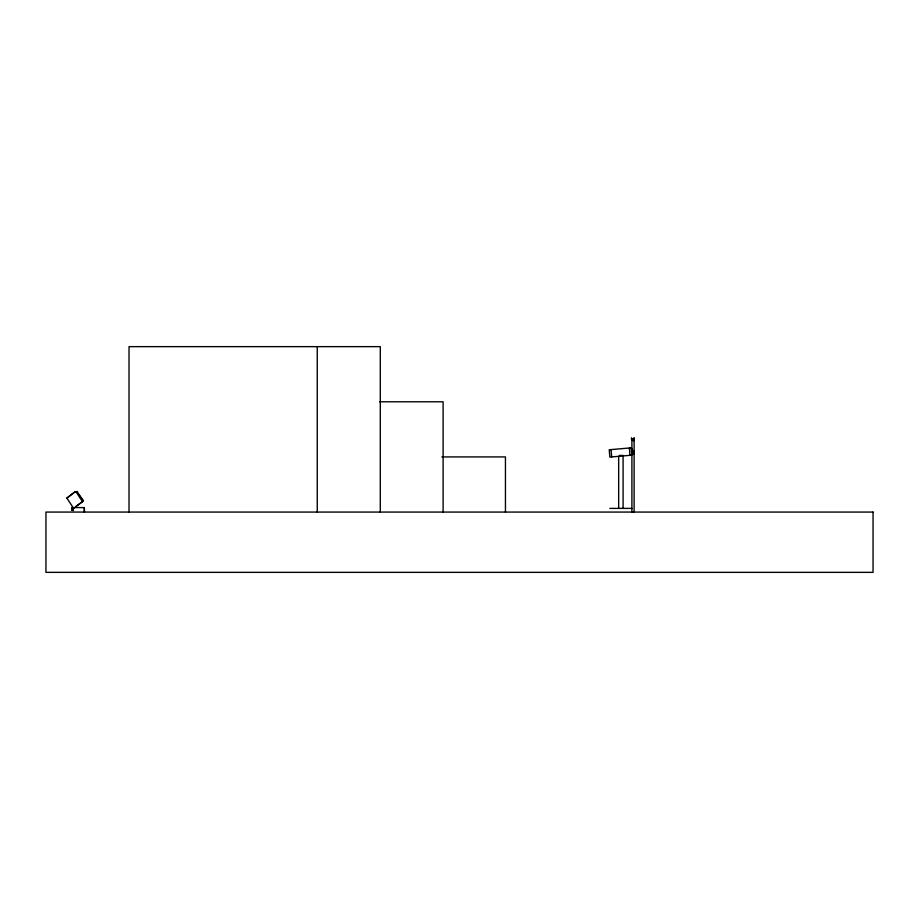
<?xml version="1.0" encoding="UTF-8"?>
<svg xmlns="http://www.w3.org/2000/svg" width="919" height="919" viewBox="0 0 919 919"><rect width="100%" height="100%" fill="white"/><g stroke="black" fill="none" stroke-linecap="round" stroke-linejoin="round"><path stroke-width="1.38" d="M71.992 510.401L72.027 507.552L74.898 507.656M73.129 510.55L73.187 507.621M72.004 510.459L71.992 507.61M73.118 510.527L73.141 507.69M634.041 438.685L634.041 439.362L634.041 437.662M633.18 440.442L633.34 439.431M66.892 498.132L74.623 492.067L76.208 492.056L82.503 501.659L75.737 506.645L82.503 501.602M72.096 507.656L74.807 507.656M76.243 492.079L74.646 492.147L66.88 498.052L72.245 506.289M76.943 491.722L83.48 500.694L81.929 500.568L83.388 500.66M77.426 491.481L75.45 491.722M82.94 500.889L76.955 491.814M631.606 439.144C633.042 438.306 631.456 441.602 633.961 440.419L633.225 440.385M634.076 440.258L633.34 440.052M379.627 401.787L443.107 401.787L443.107 512.067M632.49 439.248L631.973 439.431M632.49 439.431L631.468 439.362L631.468 437.777M619.314 455.456L623.082 455.456L623.082 508.391M441.878 456.927L505.45 456.927L505.45 512.067M71.82 507.518L84.284 507.61L84.376 511.975M609.848 508.391L631.904 508.391M634.041 438.306L634.11 439.259M633.639 450.551L633.961 454.239M631.985 448.506L632.49 454.365M629.354 448.001L629.997 455.33M611.043 449.598L611.686 456.927M84.364 507.69L84.456 512.067M634.11 512.067L634.11 439.65L631.904 439.65L631.904 512.067M618.671 456.892L618.671 508.391M380.294 512.067L380.294 346.647L129.028 346.647L129.028 512.067M317.25 346.647L317.25 512.067M631.192 447.84L609.217 449.759L609.86 457.088L631.824 455.169L631.192 447.84M873.05 512.067L45.95 512.067L45.95 572.353L873.05 572.353L873.05 512.067"/></g></svg>
